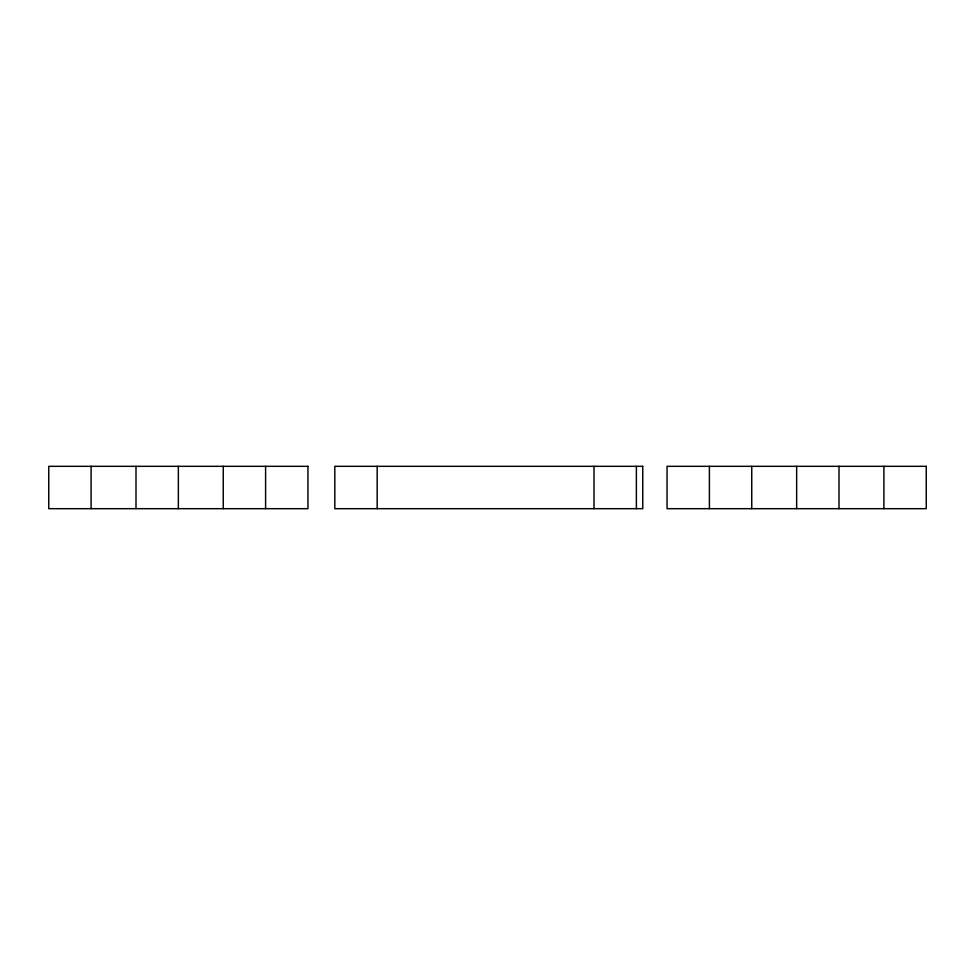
<?xml version="1.0" encoding="UTF-8"?>
<svg xmlns="http://www.w3.org/2000/svg" width="975" height="975" viewBox="0 0 975 975"><rect width="100%" height="100%" fill="white"/><g stroke="black" fill="none" stroke-linecap="round" stroke-linejoin="round"><path stroke-width="1.46" d="M883.898 466.318L883.898 508.682M839 466.318L839 508.682M796.648 466.318L796.648 508.682M751.749 466.318L751.749 508.682M709.398 466.318L709.398 508.682M636.382 466.318L636.382 508.682M594.019 466.318L594.019 508.682M377.167 466.318L377.167 508.682M265.602 466.318L265.602 508.682M223.251 466.318L223.251 508.682M178.352 466.318L178.352 508.682M136 466.318L136 508.682M91.102 466.318L91.102 508.682M307.954 466.318L48.75 466.318L48.75 508.682L307.954 508.682L307.954 466.318M642.757 466.318L334.815 466.318L334.815 508.682L642.757 508.682L642.757 466.318M926.25 466.318L667.046 466.318L667.046 508.682L926.25 508.682L926.25 466.318"/></g></svg>
